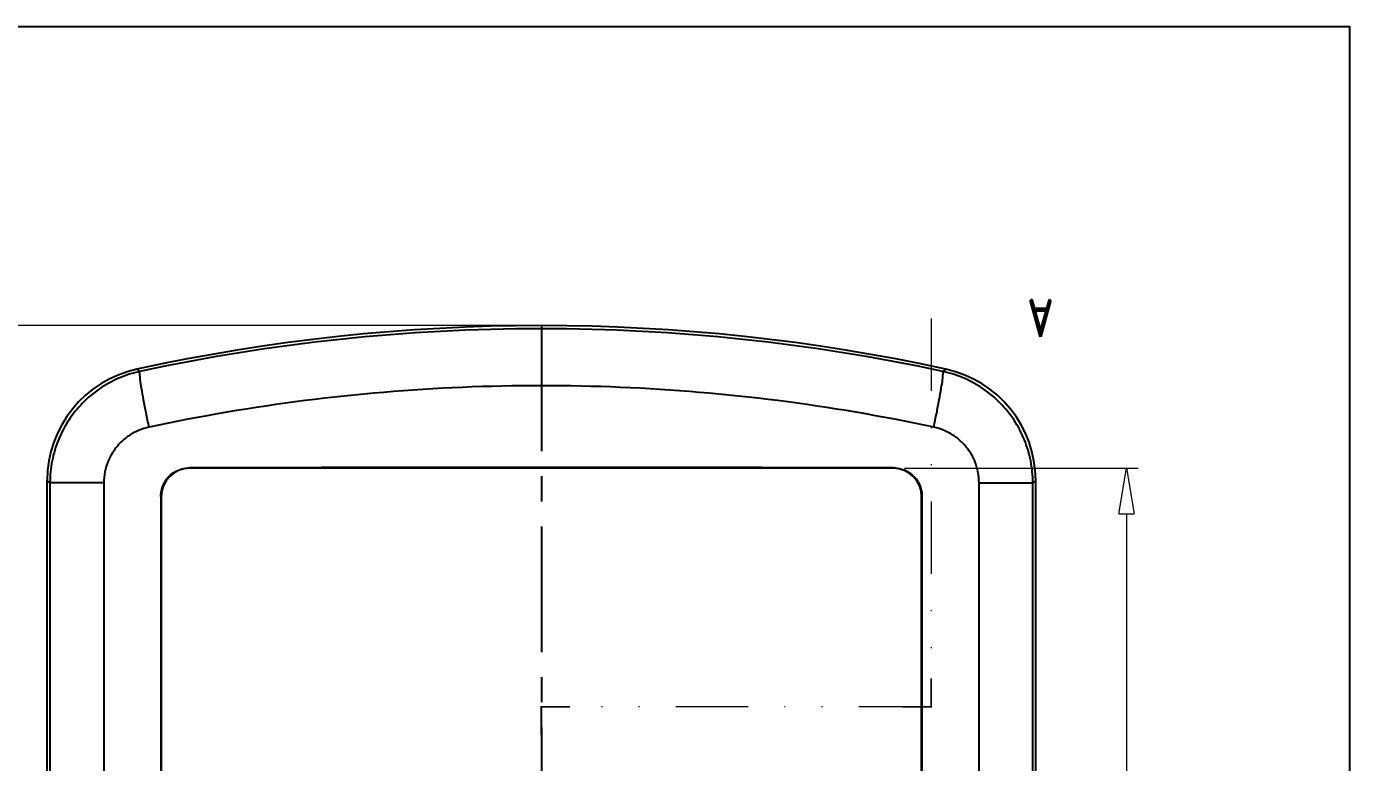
# Model space of a CAD drawing. Header units: millimetres. Extents: x 1786 to 2940, y -3417 to -1928.
# Drawn here: x 2800.9 to 2940.1, y -3133.3 to -3055.9 of the extents above; entities that cross this region are included whole.
import ezdxf
from ezdxf.enums import TextEntityAlignment as Align

# ---------------------------------------------------------------- set-up
doc = ezdxf.new("R2010")
doc.units = ezdxf.units.MM
doc.linetypes.add('CENTER', pattern=[50.8, 31.75, -6.35, 6.35, -6.35])
doc.linetypes.add('DIVIDE', pattern=[31.75, 12.7, -6.35, 0, -6.35, 0, -6.35])
doc.layers.add('dim', color=3, linetype='Continuous', lineweight=9)
doc.layers.add('hatch', color=56, linetype='Continuous', lineweight=9)
doc.styles.add('FFS', font='', dxfattribs={"width": 0.85})
doc.styles.add('LongTou', font='romand.shx', dxfattribs={"width": 0.8, "bigfont": 'whgdtxt.shx'})
doc.styles.get('FFS').set_extended_font_data('FangSong_GB2312')
doc.dimstyles.new('YanXiu', dxfattribs={"dimtxt": 2.5, "dimasz": 2.2, "dimexe": 1, "dimexo": 0.6, "dimgap": 0.66, "dimtad": 0, "dimzin": 9, "dimdsep": 46, "dimtxsty": 'FFS', "dimblk": 'CLOSEDBLANK', "dimcen": 0, "dimclrd": 256, "dimclre": 131, "dimclrt": 42, "dimazin": 2, "dimtfac": 1, "dimtofl": 0, "dimtmove": 0, "dimatfit": 3, "dimldrblk": 'CLOSEDBLANK', "dimfxl": 1, "dimlwd": 5, "dimlwe": 5, "dimarcsym": 0})

# ---------------------------------------------------------------- blocks, each defined once
blk = doc.blocks.new('*u2')
at = {"layer": 'Defpoints', "color": 2}
blk.add_lwpolyline([(-135.77, 94.941), (135.77, 94.941), (135.77, -94.941), (-135.77, -94.941)], close=True, dxfattribs=at)
blk = doc.blocks.new('_ClosedBlank')
at = {"color": 0, "linetype": 'ByBlock', "lineweight": -2}
for p, q in [((-1, 0.167), (0, 0)), ((-1, 0.167), (-1, -0.167)), ((0, 0), (-1, -0.167))]:
    blk.add_line(p, q, dxfattribs=at)
blk = doc.blocks.new('*D57')
at = {"layer": 'Defpoints', "color": 0, "transparency": 16777216}
for p in [(-126.94, 241.47), (-172.94, 31.47, 0), (-110.95, 31.47)]:
    blk.add_point(p, dxfattribs=at)
at = {"layer": 'dim', "color": 131, "lineweight": 5, "transparency": 16777216}
for p, q in [((-125.74, 241.47), (-109.75, 241.47)), ((-171.75, 31.47), (-109.75, 31.47))]:
    blk.add_line(p, q, dxfattribs=at)
at = {"layer": 'dim', "lineweight": 5, "transparency": 16777216}
for p, q in [((-110.95, 236.67), (-110.95, 142.48)), ((-110.95, 36.27), (-110.95, 130.46))]:
    blk.add_line(p, q, dxfattribs=at)
at = {"layer": 'dim', "lineweight": 5, "transparency": 16777216, "xscale": 4.800000000000001, "yscale": 4.800000000000001, "zscale": 4.800000000000001}
for p, rotation in [((-110.95, 241.47), 90), ((-110.95, 31.47), 270)]:
    blk.add_blockref('_ClosedBlank', p, dxfattribs=dict(at, rotation=rotation))
at = {"layer": 'dim', "color": 42, "transparency": 16777216, "insert": (-110.95, 136.47), "char_height": 6, "attachment_point": 5, "rotation": 90, "style": 'FFS'}
blk.add_mtext('210', dxfattribs=at)
blk = doc.blocks.new('*D60')
at = {"layer": 'Defpoints', "color": 0, "transparency": 16777216}
for p in [(-209.95, 134.47), (-234.51, 46.47), (-209.95, 46.47)]:
    blk.add_point(p, dxfattribs=at)
at = {"layer": 'dim', "color": 131, "lineweight": 5, "transparency": 16777216}
for p, q in [((-211.15, 134.47), (-235.71, 134.47)), ((-211.15, 46.47), (-235.71, 46.47))]:
    blk.add_line(p, q, dxfattribs=at)
at = {"layer": 'dim', "lineweight": 5, "transparency": 16777216}
for p, q in [((-234.51, 129.67), (-234.51, 94.57)), ((-234.51, 51.27), (-234.51, 86.38))]:
    blk.add_line(p, q, dxfattribs=at)
at = {"layer": 'dim', "lineweight": 5, "transparency": 16777216, "xscale": 4.800000000000001, "yscale": 4.800000000000001, "zscale": 4.800000000000001}
for p, rotation in [((-234.51, 134.47), 90), ((-234.51, 46.47), 270)]:
    blk.add_blockref('_ClosedBlank', p, dxfattribs=dict(at, rotation=rotation))
at = {"layer": 'dim', "color": 42, "transparency": 16777216, "insert": (-234.51, 90.47), "char_height": 6, "attachment_point": 5, "rotation": 90, "style": 'FFS'}
blk.add_mtext('88', dxfattribs=at)
blk = doc.blocks.new('u231')
at = {"color": 1, "linetype": 'CENTER', "ltscale": 0.416}
blk.add_line((-172.945, 31.473, 0), (-172.945, 241.473, 0), dxfattribs=at)
at = {"color": 7, "linetype": 'Continuous'}
for p, q in [((-224.945, 235.474), (-224.945, 47.776)), ((-120.945, 235.474), (-120.945, 47.776)), ((-224.646, 139.973), (-224.646, 48.016)), ((-218.988, 139.973), (-218.988, 48.016)), ((-126.901, 48.016), (-126.901, 139.973)), ((-121.243, 48.016), (-121.243, 139.973)), ((-212.979, 49.436), (-212.979, 131.509)), ((-212.945, 131.474), (-212.945, 49.471)), ((-132.945, 49.471), (-132.945, 131.474)), ((-132.91, 49.436), (-132.91, 131.509)), ((-212.979, 49.436), (-212.945, 49.471)), ((-132.91, 49.436), (-132.945, 49.471)), ((-224.945, 47.776), (-224.646, 48.016)), ((-218.988, 48.016), (-224.646, 48.016)), ((-126.901, 48.016), (-121.243, 48.016)), ((-121.243, 48.016), (-120.945, 47.776)), ((-209.986, 46.433), (-209.946, 46.473)), ((-209.946, 46.473), (-135.943, 46.473)), ((-135.903, 46.433), (-135.943, 46.473)), ((-130.39, 36.052), (-130.708, 36.293))]:
    blk.add_line(p, q, dxfattribs=at)
for centre, radius, start, end in [((-212.947, 47.775), 11.998, 179.99806, 257.717), ((-132.942, 47.775), 11.998, 282.283, 0.00194), ((-172.945, 232.281), 200.487, 257.83869, 282.16153), ((-172.945, 231.473), 200, 257.71506, 282.28494)]:
    blk.add_arc(centre, radius, start, end, dxfattribs=at)
for centre, major_axis, ratio, start_param, end_param in [((-209.943, 49.474), (2.124, 2.124), 0.9987828, 2.3568035, 3.9263818), ((-135.946, 49.474), (-2.124, 2.124), 0.9987828, 2.3568035, 3.9263818), ((-172.945, 74.689), (809.998, 0), 0.0349208, -1.6165428, -1.5250498)]:
    blk.add_ellipse(centre, major_axis=major_axis, ratio=ratio, start_param=start_param, end_param=end_param, dxfattribs=at)
for points, start_tangent, end_tangent in [([(-209.986, 46.433), (-210.756, 46.535), (-211.485, 46.838), (-212.102, 47.313), (-212.576, 47.932), (-212.879, 48.664), (-212.979, 49.436)], (-0.9999987, 0.0015986), (0, 1)), ([(-132.91, 49.436), (-133.01, 48.664), (-133.312, 47.933), (-133.786, 47.315), (-134.402, 46.839), (-135.133, 46.535), (-135.903, 46.433)], (0, -1), (-0.9999987, -0.0015986)), ([(-224.646, 48.016), (-224.421, 45.704), (-223.754, 43.479), (-222.671, 41.424), (-221.212, 39.617), (-219.431, 38.124), (-217.396, 37.002), (-215.18, 36.293)], (0.0001911, -1), (0.9774378, -0.2112234)), ([(-218.988, 48.016), (-218.875, 46.863), (-218.539, 45.75), (-217.993, 44.722), (-217.257, 43.817), (-216.359, 43.07), (-215.332, 42.51), (-214.218, 42.157)], (0.0001498, -1), (0.9778522, -0.2092968)), ([(-131.671, 42.157), (-130.558, 42.509), (-129.531, 43.07), (-128.632, 43.816), (-127.896, 44.721), (-127.35, 45.749), (-127.014, 46.862), (-126.901, 48.016)], (0.9778517, 0.2092987), (0.0001468, 1)), ([(-130.708, 36.293), (-128.493, 37.002), (-126.458, 38.124), (-124.677, 39.617), (-123.218, 41.425), (-122.135, 43.48), (-121.468, 45.704), (-121.243, 48.016)], (0.9774302, 0.2112585), (0.0001866, 1)), ([(-214.218, 42.157), (-214.528, 40.665), (-214.798, 39.272), (-215.01, 38.068), (-215.15, 37.133), (-215.208, 36.528), (-215.181, 36.293)], (-0.2101289, -0.9776737), (0.8526992, -0.5224022)), ([(-214.218, 42.157), (-197.821, 39.367), (-181.255, 37.968), (-164.634, 37.968), (-148.068, 39.367), (-131.671, 42.157)], (0.9778828, -0.2091534), (0.977883, 0.2091528)), ([(-131.671, 42.157), (-131.361, 40.665), (-131.091, 39.272), (-130.879, 38.068), (-130.739, 37.133), (-130.681, 36.528), (-130.708, 36.293)], (0.2101288, -0.9776737), (-0.8527034, -0.5223954)), ([(-215.18, 36.293), (-215.287, 36.213), (-215.393, 36.133), (-215.499, 36.052)], (-0.7970622, -0.6038972), (-0.7974216, -0.6034225))]:
    blk.add_spline(points, degree=3, dxfattribs=dict(at, start_tangent=start_tangent, end_tangent=end_tangent))
at = {"layer": 'hatch', "color": 2, "linetype": 'DIVIDE', "ltscale": 0.6}
for p, q in [((-172.945, 71.575), (-172.945, 246.281)), ((-213.945, 71.575), (-172.945, 71.575)), ((-213.945, 30.72), (-213.945, 71.575))]:
    blk.add_line(p, q, dxfattribs=at)
at = {"layer": 'hatch', "color": 2, "const_width": 0.2}
for points in [[(-175.945, 71.575), (-172.945, 71.575), (-172.945, 74.575)], [(-213.945, 68.575), (-213.945, 71.575), (-210.945, 71.575)]]:
    blk.add_lwpolyline(points, dxfattribs=at)
at = {"layer": 'hatch', "color": 2}
blk.add_lwpolyline([(-213.945, 30.72, 0, 0, 0), (-217.785, 30.72, 1.152, 0, 0), (-221.625, 30.72, 0, 0, 0)], format="xyseb", dxfattribs=at)
at = {"layer": 'Defpoints', "xscale": 1.900000000000091, "yscale": 1.900000000000091, "zscale": 1.900000000000091}
blk.add_blockref('*u2', (0, 180.389), dxfattribs=at)
at = {"layer": 'hatch', "color": 6, "style": 'LongTou', "width": 0.8}
blk.add_text('A', height=3.84, dxfattribs=at).set_placement((-225.465, 30.72), align=Align.MIDDLE)
at = {"layer": 'dim'}
for base, p1, p2, override, picture, middle in [((-110.95, 31.473), (-126.944, 241.473), (-172.945, 31.473, 0), {"dimtxt": 6, "dimasz": 4.8, "dimexe": 1.1994, "dimexo": 1.1994, "dimgap": 1.1994}, '*D57', (-110.95, 136.473)), ((-234.514, 46.473), (-209.946, 134.473), (-209.946, 46.473), {"dimtxt": 6, "dimasz": 4.8, "dimexe": 1.1994, "dimexo": 1.1994, "dimgap": 1.1994, "dimtmove": 1}, '*D60', (-234.514, 90.473))]:
    dim = blk.add_linear_dim(base=base, p1=p1, p2=p2, angle=90, dimstyle='YanXiu', override=override, dxfattribs=at)
    dim.commit()
    dim.dimension.update_dxf_attribs({"geometry": picture, "text_midpoint": middle})

msp = doc.modelspace()

# ---------------------------------------------------------------- block references
at = {"rotation": 180}
msp.add_blockref('u231', (2682.15, -3055.88, 0), dxfattribs=at)

doc.saveas('drawing.dxf')
